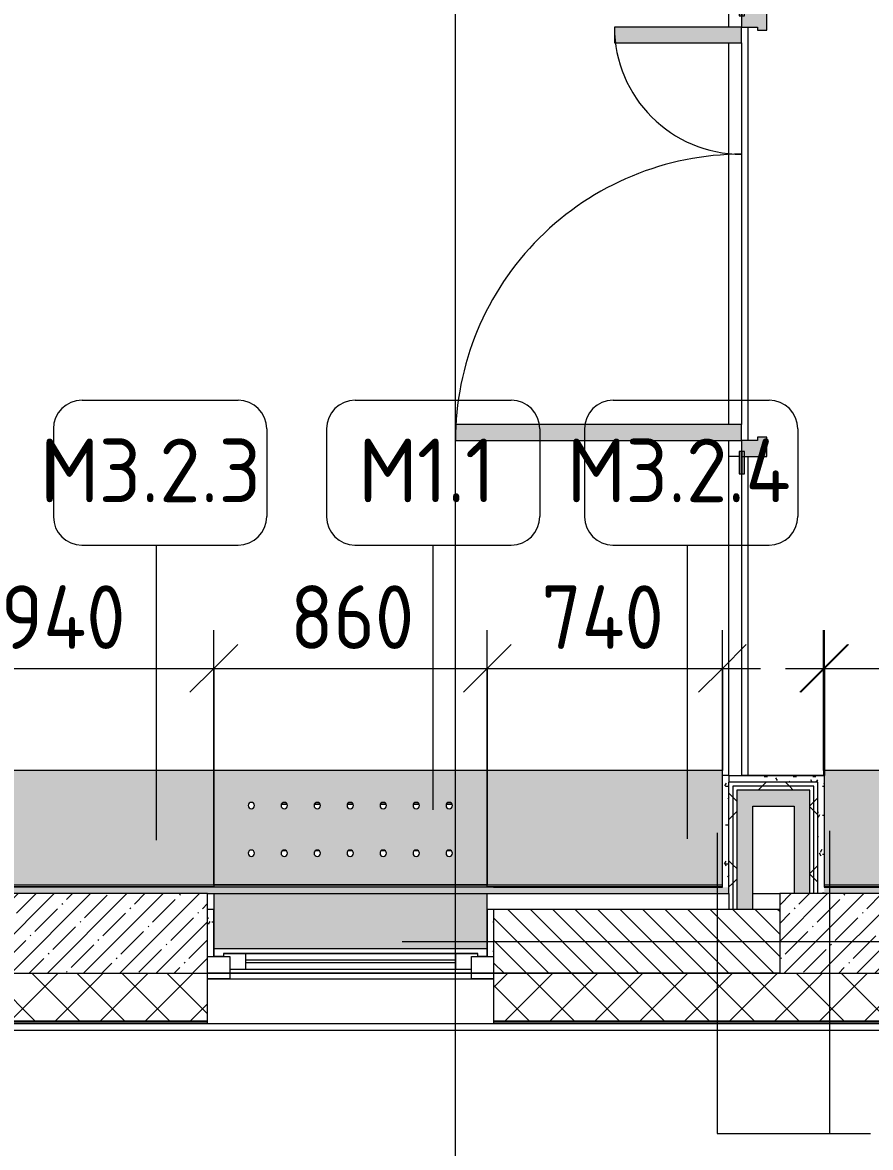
# Model space of a CAD drawing. Header units: millimetres. Extents: x -7229 to 196340, y -8553 to 29000.
# Drawn here: x 149564 to 152232, y -648 to 2889 of the extents above; entities that cross this region are included whole.
import ezdxf

# ---------------------------------------------------------------- set-up
doc = ezdxf.new("R2010")
doc.units = ezdxf.units.MM
doc.linetypes.add('Осевая', pattern=[15875, 3175, -2381.25, 7937.5, -2381.25])
for name, color, linetype, lineweight in [('A-ANNO-DIMS', 7, 'Continuous', 9), ('A-ANNO-DIMS-100', 7, 'Continuous', 9), ('A-GLAZ-2', 7, 'Continuous', 9), ('A-WALL-1', 7, 'Continuous', 9), ('A-WALL-4', 7, 'Continuous', 13), ('I-WALL-6', 7, 'Continuous', 9), ('M-EQPM-2', 7, 'Continuous', 9), ('S-COLS-2', 7, 'Continuous', 9), ('Знаки', 7, 'Continuous', 9), ('Марки для знаков', 7, 'Continuous', 9), ('Оси', 7, 'Continuous', 9), ('Оси-2', 7, 'Осевая', 9)]:
    doc.layers.add(name, color=color, linetype=linetype, lineweight=lineweight)
for name, color, linetype, lineweight, true_color in [('A-DOOR-5', 7, 'Continuous', 9, 0xaaaaaa), ('A-DOOR-6', 7, 'Continuous', 9, 0xe2e2e2), ('A-DOOR-FRAM-4', 7, 'Continuous', 9, 0xe2e2e2), ('A-DOOR-FRAM-5', 7, 'Continuous', 9, 0xaaaaaa), ('A-FLOR-3', 7, 'Continuous', 9, 0xaaaaaa), ('I-WALL-5', 7, 'Continuous', 9, 0xe7e7e7), ('I-WALL-8', 9, 'Continuous', 9, 0x808080), ('Знаки-2', 7, 'Continuous', 9, 0xd7cfbf)]:
    doc.layers.add(name, color=color, linetype=linetype, lineweight=lineweight, true_color=true_color)
doc.styles.add('GOST Common_1', font='GOST_Common.ttf', dxfattribs={"height": 200})
doc.styles.add('ISOCPEUR_2', font='isocpeur.ttf', dxfattribs={"width": 0.9, "height": 200})
doc.dimstyles.new('ISO-2_0_0_9К_Средний_округл2_1', dxfattribs={"dimscale": 304.8, "dimtxt": 199.196235, "dimasz": 0.492126, "dimexe": 0.393701, "dimexo": 0, "dimgap": 0, "dimtad": 1, "dimdec": 0, "dimrnd": 10, "dimzin": 0, "dimdsep": 46, "dimtxsty": 'ISOCPEUR_2', "dimblk1": 'OBLIQUE', "dimblk2": 'OBLIQUE', "dimsah": 1, "dimcen": 0.09, "dimdle": 0.393701, "dimazin": 0, "dimtfac": 1, "dimtdec": 4, "dimtix": 1, "dimtmove": 0, "dimatfit": 3, "dimfxl": 1, "dimtvp": 1, "dimtolj": 1, "dimtzin": 0, "dimarcsym": 2})
pattern_1 = [(45, (50216.3, 0), (-106.06602, 106.06602), []), (135, (50216.3, 0), (-106.06602, -106.06602), [])]
pattern_2 = [(0, (50216.302, 0), (121.92, 30.48), [10.058, -81.382, 10.058, -81.382, -487.68]), (0, (50216.302, 0), (121.92, 30.48), [-182.88, 10.058, -172.822, 10.058, -81.382, -213.36]), (0, (50216.302, 0), (121.92, 30.48), [-457.2, 10.058, -50.902, 10.058, -142.342]), (120, (50262.022, 15.24), (-87.356454, 90.345817), [10.058, -81.382, 10.058, -81.382, -487.68]), (120, (50262.022, 15.24), (-87.356454, 90.345817), [-182.88, 10.058, -172.822, 10.058, -81.382, -213.36]), (120, (50262.022, 15.24), (-87.356454, 90.345817), [-457.2, 10.058, -50.902, 10.058, -142.342]), (240, (50277.262, 76.2), (-34.563546, -120.825817), [10.058, -81.382, 10.058, -81.382, -487.68]), (240, (50277.262, 76.2), (-34.563546, -120.825817), [-182.88, 10.058, -172.822, 10.058, -81.382, -213.36]), (240, (50277.262, 76.2), (-34.563546, -120.825817), [-457.2, 10.058, -50.902, 10.058, -142.342])]

# ---------------------------------------------------------------- blocks, each defined once
blk = doc.blocks.new('BSC_Колонна _Прямоугольная - 250х900-23282983-План монтажа зашивок 1 этажа в осях 23_1-33 лист 3')
at = {"layer": 'S-COLS-2'}
h = blk.add_hatch(dxfattribs=at)
h.set_pattern_fill('FP_154', color=256, style=0, pattern_type=2)
h.set_pattern_definition([(45, (-99480, -25), (-57.024626, 57.024626), []), (45, (-99422.975, -25), (-57.024626, 57.024626), [100.806, -20.161, 3.353, -16.808])])
h.paths.add_polyline_path([(450, -125), (450, 125), (-450, 125), (-450, -125), (371.3, -125)])
for p, q in [((450, 125), (-450, 125)), ((-450, 125), (-450, -125)), ((450, -125), (450, 125)), ((-450, -125), (450, -125))]:
    blk.add_line(p, q, dxfattribs=at)
blk = doc.blocks.new('BSC_Колонна _Прямоугольная - 250х900-V163-План монтажа зашивок 1 этажа в осях 23_1-33 лист 3')
at = {"layer": 'S-COLS-2'}
h = blk.add_hatch(dxfattribs=at)
h.set_pattern_fill('FP_162', color=256, style=0, pattern_type=2)
h.set_pattern_definition([(45, (-102180, -25), (-57.024626, 57.024626), []), (45, (-102122.975, -25), (-57.024626, 57.024626), [100.806, -20.161, 3.353, -16.808])])
h.paths.add_polyline_path([(450, -125), (450, 125), (-450, 125), (-450, -125), (330.4, -125)])
for p, q in [((450, 125), (-450, 125)), ((-450, 125), (-450, -125)), ((450, -125), (450, 125)), ((-450, -125), (450, -125))]:
    blk.add_line(p, q, dxfattribs=at)
blk = doc.blocks.new('120_Окно_СКБ_1Ст - 120_Окно_СКБ_1Ст 900х2500_h_ с форточкой-22876038-План монтажа зашивок 1 этажа в осях 23_1-33 лист 3')
at = {"layer": 'A-GLAZ-2'}
for p, q in [((-450, -127), (-450, -57)), ((-450, -57), (-380, -57)), ((450, -57), (-450, -57)), ((-380, -57), (-380, -127)), ((380, -127), (380, -57)), ((380, -57), (450, -57)), ((450, -57), (450, -127)), ((380, -87), (-380, -87)), ((-380, -87), (-380, -127)), ((-330, -137), (-330, -87)), ((330, -137), (330, -87)), ((380, -127), (380, -87)), ((-380, -127), (-450, -127)), ((-430, -127), (-400, -127)), ((-380, -127), (-400, -127)), ((-400, -127), (-400, -137)), ((-400, -137), (400, -137)), ((400, -137), (-400, -137)), ((-330, -107), (330, -107)), ((330, -117), (-330, -117)), ((450, -127), (380, -127)), ((400, -127), (380, -127)), ((400, -127), (430, -127)), ((400, -137), (400, -127))]:
    blk.add_line(p, q, dxfattribs=at)
blk = doc.blocks.new('110_Дверь_СКБ_2Ст - Д-5_п__в составе перегородки _не входит в спец__-32680960-План монтажа зашивок 1 этажа в осях 23_1-33 лист 3')
at = {"layer": 'A-DOOR-6'}
for points in [[(-637.5, 900.5), (-637.5, 0.5), (-587.5, 0.5), (-587.5, 900.5)], [(612.5, 400.5), (612.5, 0.5), (662.5, 0.5), (662.5, 400.5)]]:
    blk.add_hatch(color=256, dxfattribs=at).paths.add_polyline_path(points)
h = blk.add_hatch(color=256, dxfattribs=at)
h.paths.add_polyline_path([(-687.5, -19.5), (-687.5, -79.5), (-627.5, -79.5), (-627.5, -49.5), (-637.5, -49.5), (-637.5, 0.5), (-687.5, 0.5)])
h.paths.add_polyline_path([(652.5, -79.5), (712.5, -79.5), (712.5, 0.5), (662.5, 0.5), (662.5, -49.5), (652.5, -49.5)])
at = {"layer": 'A-DOOR-FRAM-4'}
for points in [[(-742.5, 2.7), (-742.5, 0.5), (-672.5, 0.5), (-672.5, 8.5), (-742.5, 8.5)], [(697.5, 0.5), (767.5, 1.5), (767.5, 8.5), (697.5, 8.5)], [(-742.5, -0.5), (-742.5, -8.5), (-687.5, -8.5), (-687.5, -0.5)], [(712.5, -8.5), (767.5, -8.5), (767.5, -0.5), (712.5, -0.5)]]:
    blk.add_hatch(color=256, dxfattribs=at).paths.add_polyline_path(points)
at = {"layer": 'A-DOOR-5'}
for p, q in [((-637.5, 900.5), (-637.5, 0.5)), ((-587.5, 900.5), (-637.5, 900.5)), ((-587.5, 0.5), (-587.5, 900.5)), ((662.5, 400.5), (612.5, 400.5)), ((612.5, 400.5), (612.5, 0.5)), ((662.5, 0.5), (662.5, 400.5)), ((-637.5, 0.5), (-587.5, 0.5)), ((612.5, 0.5), (662.5, 0.5))]:
    blk.add_line(p, q, dxfattribs=at)
for centre, radius, start, end in [((-637.5, 0.5), 900, 0, 90), ((662.5, 0.5), 400, 90, 180)]:
    blk.add_arc(centre, radius, start, end, dxfattribs=at)
at = {"layer": 'A-DOOR-FRAM-5'}
for p, q in [((-672.5, 8.5), (-742.5, 8.5)), ((-742.5, 8.5), (-742.5, 0.5)), ((-742.5, 0.5), (-672.5, 0.5)), ((-637.5, 0.5), (-687.5, 0.5)), ((-687.5, 0.5), (-687.5, -79.5)), ((-672.5, 0.5), (-687.5, 0.5)), ((-687.5, 0.5), (-687.5, -0.5)), ((-672.5, 0.5), (-672.5, 8.5)), ((-672.5, -0.5), (-672.5, 0.5)), ((-637.5, -49.5), (-637.5, 0.5)), ((662.5, 0.5), (662.5, -49.5)), ((712.5, 0.5), (662.5, 0.5)), ((767.5, 8.5), (697.5, 8.5)), ((697.5, 8.5), (697.5, 0.5)), ((712.5, 0.5), (697.5, 0.5)), ((697.5, 0.5), (697.5, -0.5)), ((697.5, 0.5), (767.5, 0.5)), ((712.5, -79.5), (712.5, 0.5)), ((712.5, -0.5), (712.5, 0.5)), ((767.5, 0.5), (767.5, 8.5)), ((-672.5, -0.5), (-742.5, -0.5)), ((-742.5, -0.5), (-742.5, -8.5)), ((-742.5, -8.5), (-672.5, -8.5)), ((-687.5, -0.5), (-672.5, -0.5)), ((-672.5, -8.5), (-672.5, -0.5)), ((697.5, -0.5), (712.5, -0.5)), ((767.5, -0.5), (697.5, -0.5)), ((697.5, -0.5), (697.5, -8.5)), ((697.5, -8.5), (767.5, -8.5)), ((767.5, -8.5), (767.5, -0.5)), ((-627.5, -49.5), (-637.5, -49.5)), ((-627.5, -79.5), (-627.5, -49.5)), ((662.5, -49.5), (652.5, -49.5)), ((652.5, -49.5), (652.5, -79.5)), ((-687.5, -79.5), (-627.5, -79.5)), ((652.5, -79.5), (712.5, -79.5))]:
    blk.add_line(p, q, dxfattribs=at)
blk = doc.blocks.new('radiator_prado_classic_z_tip_30_po exemplyaru - Classic Z Тип 30-300-V182-План монтажа зашивок 1 этажа в осях 23_1-33 лист 3')
at = {"layer": 'M-EQPM-2'}
for p, q in [((86.6, 210), (104.2, 210)), ((104.2, 210), (86.6, 210)), ((190.4, 210), (207.9, 210)), ((207.9, 210), (190.4, 210)), ((294.1, 210), (311.7, 210)), ((311.7, 210), (294.1, 210)), ((397.9, 210), (415.4, 210)), ((415.4, 210), (397.9, 210)), ((501.6, 210), (519.2, 210)), ((519.2, 210), (501.6, 210)), ((606.1, 210), (622.9, 210)), ((622.9, 210), (606.1, 210)), ((100.4, 64), (90.4, 64)), ((90.4, 64), (100.4, 64)), ((204.1, 64), (194.1, 64)), ((194.1, 64), (204.1, 64)), ((307.9, 64), (297.9, 64)), ((297.9, 64), (307.9, 64)), ((411.6, 64), (401.6, 64)), ((401.6, 64), (411.6, 64)), ((515.4, 64), (505.4, 64)), ((505.4, 64), (515.4, 64)), ((619.1, 64), (609.1, 64)), ((609.1, 64), (619.1, 64))]:
    blk.add_line(p, q, dxfattribs=at)
blk = doc.blocks.new('Зашивка радиатора_ с перфорацией М1_1 - Зашивка радиатора_ с перфорацией М1_1-V190-План монтажа зашивок 1 этажа в осях 23_1-33 лист 3')
at = {"layer": 'Знаки-2'}
h = blk.add_hatch(color=256, dxfattribs=at)
h.paths.add_polyline_path([(430, 380), (-430, 380), (-430, 207.4), (430, 207.4), (430, 257.4)])
h.paths.add_polyline_path([(-136, 187.4), (-430, 187.4), (-429.8, 180), (430, 180), (430, 187.4)])
h = blk.add_hatch(color=256, dxfattribs=at)
h.paths.add_polyline_path([(430.2, 180), (-429.8, 179.5), (-429.8, -179.9), (430.2, -179.9), (430.2, 137.6)])
h.paths.add_polyline_path([(312.2, 90.4), (317.2, 89), (320.9, 85.4), (322.2, 80.4), (320.9, 75.4), (317, 71.6), (312.2, 70.4), (307.2, 71.7), (303.6, 75.4), (302.2, 80.4), (303.9, 85.8), (307.2, 89), (309.7, 90)])
h.paths.add_polyline_path([(208.5, 90.4), (213.5, 89), (217.2, 85.4), (218.5, 80.4), (217.2, 75.4), (213.4, 71.7), (208.5, 70.4), (203.5, 71.7), (199.8, 75.4), (198.5, 80.4), (199.8, 85.4), (203.5, 89), (205.9, 90)])
h.paths.add_polyline_path([(-102.8, 90.4), (-97.4, 88.8), (-94.1, 85.4), (-92.8, 80.4), (-94.1, 75.4), (-97.8, 71.7), (-102.8, 70.4), (-107.8, 71.7), (-111.4, 75.4), (-112.8, 80.4), (-111.4, 85.4), (-107.8, 89), (-105.3, 90)])
h.paths.add_polyline_path([(-310.3, 90.4), (-304.9, 88.8), (-301.6, 85.4), (-300.3, 80.4), (-301.6, 75.4), (-305.3, 71.7), (-310.3, 70.4), (-315.3, 71.7), (-318.9, 75.4), (-320.3, 80.4), (-318.9, 85.4), (-315.3, 89), (-312.8, 90)])
h.paths.add_polyline_path([(104.7, 90.4), (109.7, 89), (113.4, 85.4), (114.7, 80.4), (113.4, 75.4), (109.7, 71.7), (104.7, 70.4), (99.7, 71.7), (96.1, 75.4), (94.7, 80.4), (96.1, 85.4), (99.7, 89), (102.2, 90)])
h.paths.add_polyline_path([(1, 90.4), (6.3, 88.8), (9.7, 85.4), (11, 80.4), (9.7, 75.4), (5.9, 71.7), (1, 70.4), (-4, 71.7), (-7.7, 75.4), (-9, 80.4), (-7.7, 85.4), (-4, 89), (-1.6, 90)])
h.paths.add_polyline_path([(-206.5, 90.4), (-201.5, 89), (-197.8, 85.4), (-196.5, 80.4), (-197.8, 75.4), (-201.6, 71.7), (-206.5, 70.4), (-211.5, 71.7), (-215.2, 75.4), (-216.5, 80.4), (-215.2, 85.4), (-211.5, 89), (-209.1, 90)])
h.paths.add_polyline_path([(-102.8, -59.6), (-97.8, -61), (-94.1, -64.6), (-92.8, -69.6), (-94.1, -74.6), (-97.8, -78.3), (-102.8, -79.6), (-107.8, -78.3), (-111.5, -74.3), (-112.8, -69.6), (-111.4, -64.6), (-107.8, -61), (-105.3, -60)])
h.paths.add_polyline_path([(312.2, -59.6), (317.2, -61), (320.9, -64.6), (322.2, -69.6), (320.9, -74.6), (317.2, -78.3), (312.2, -79.6), (307.2, -78.3), (303.3, -74), (302.2, -69.6), (303.6, -64.6), (307.2, -61), (309.7, -60)])
h.paths.add_polyline_path([(-310.3, -59.6), (-305.3, -61), (-301.6, -64.6), (-300.3, -69.6), (-301.6, -74.6), (-305.3, -78.3), (-310.3, -79.6), (-315.3, -78.3), (-319, -74.3), (-320.3, -69.6), (-318.9, -64.6), (-315.3, -61), (-312.8, -60)])
h.paths.add_polyline_path([(-206.5, -59.6), (-201.5, -61), (-197.8, -64.6), (-196.5, -69.6), (-197.8, -74.6), (-201.5, -78.3), (-206.5, -79.6), (-211.5, -78.3), (-215.3, -74.3), (-216.5, -69.6), (-215.2, -64.6), (-211.5, -61), (-209.1, -60)])
h.paths.add_polyline_path([(104.7, -59.6), (109.7, -61), (113.4, -64.6), (114.7, -69.6), (113.4, -74.6), (109.7, -78.3), (104.7, -79.6), (99.7, -78.3), (96, -74.3), (94.7, -69.6), (96.1, -64.6), (99.7, -61), (102.2, -60)])
h.paths.add_polyline_path([(208.5, -59.6), (213.5, -61), (217.2, -64.6), (218.5, -69.6), (217.2, -74.6), (213.5, -78.3), (208.5, -79.6), (203.5, -78.3), (199.7, -74.3), (198.5, -69.6), (199.8, -64.6), (203.5, -61), (205.9, -60)])
h.paths.add_polyline_path([(1, -59.6), (6, -61), (9.7, -64.6), (11, -69.6), (9.7, -74.6), (6, -78.3), (1, -79.6), (-4, -78.3), (-7.8, -74.3), (-9, -69.6), (-7.7, -64.6), (-4, -61), (-1.6, -60)])
at = {"layer": 'Знаки'}
for p, q in [((430, 380), (-430, 380)), ((-430, 257.4), (-430, 207.4)), ((430, 207.4), (430, 257.4)), ((-430, 187.5), (-430, 180)), ((-430, 180), (430, 180)), ((430.2, 180), (-430, 180)), ((-430, 180), (-430, -179.9)), ((430, 180), (430, 187.4)), ((430.2, -179.9), (430.2, 180)), ((-430, -179.9), (430.2, -179.9))]:
    blk.add_line(p, q, dxfattribs=at)
for centre, start, end in [((-310.3, 80.4), 180, 0), ((-310.3, 80.4), 0, 180), ((-206.5, 80.4), 0, 180), ((-206.5, 80.4), 180, 360), ((-102.8, 80.4), 0, 180), ((-102.8, 80.4), 180, 0), ((1, 80.4), 0, 180), ((1, 80.4), 180, 0), ((104.7, 80.4), 0, 180), ((104.7, 80.4), 180, 360), ((208.5, 80.4), 0, 180), ((208.5, 80.4), 180, 0), ((312.2, 80.4), 0, 180), ((312.2, 80.4), 180, 0), ((-310.3, -69.6), 0, 180), ((-310.3, -69.6), 180, 0), ((-206.5, -69.6), 0, 180), ((-206.5, -69.6), 180, 0), ((-102.8, -69.6), 0, 180), ((-102.8, -69.6), 180, 0), ((1, -69.6), 0, 180), ((1, -69.6), 180, 0), ((104.7, -69.6), 0, 180), ((104.7, -69.6), 180, 0), ((208.5, -69.6), 0, 180), ((208.5, -69.6), 180, 0), ((312.2, -69.6), 0, 180), ((312.2, -69.6), 180, 0)]:
    blk.add_arc(centre, 10, start, end, dxfattribs=at)
blk = doc.blocks.new('Зашивка без перфорации М3_2_1 - М3_2_3-V202-План монтажа зашивок 1 этажа в осях 23_1-33 лист 3')
at = {"layer": 'Знаки-2'}
blk.add_hatch(color=256, dxfattribs=at).paths.add_polyline_path([(510.2, 180), (-430, 180), (-430, -179.9), (510.2, -179.9), (510.2, 137.6)])
at = {"layer": 'Знаки'}
for p, q in [((510.2, 180), (-430, 180)), ((-430, 180), (-430, -179.9)), ((510.2, -179.9), (510.2, 180)), ((-430, -179.9), (510.2, -179.9))]:
    blk.add_line(p, q, dxfattribs=at)
blk = doc.blocks.new('Зашивка без перфорации М3_2_1 - М3_2_4-31137485-План монтажа зашивок 1 этажа в осях 23_1-33 лист 3')
at = {"layer": 'Знаки-2'}
blk.add_hatch(color=256, dxfattribs=at).paths.add_polyline_path([(-430, 180), (-430, -179.9), (310.2, -179.9), (310.2, 180), (-379.9, 180)])
at = {"layer": 'Знаки'}
for p, q in [((310.2, 180), (-430, 180)), ((310.2, -179.9), (310.2, 180)), ((-430, -163.6), (-430, -179.9)), ((-430, -179.9), (310.2, -179.9))]:
    blk.add_line(p, q, dxfattribs=at)
blk = doc.blocks.new('Зашивка без перфорации М3_2_1 - М3_2_5-31137678-План монтажа зашивок 1 этажа в осях 23_1-33 лист 3')
at = {"layer": 'Знаки-2'}
blk.add_hatch(color=256, dxfattribs=at).paths.add_polyline_path([(521.2, 180), (-430, 180), (-430, -179.9), (600.2, -179.9), (600.2, -162.6), (598.3, -162.6), (598.3, 180), (592.2, 180)])
at = {"layer": 'Знаки'}
for p, q in [((598.3, 180), (-430, 180)), ((-430, 180), (-430, -179.9)), ((600.2, -179.9), (600.2, -162.6)), ((-430, -179.9), (600.2, -179.9))]:
    blk.add_line(p, q, dxfattribs=at)
blk = doc.blocks.new('Марка_Знаки - В прямоуг_Наименование краткое-30718135-План монтажа зашивок 1 этажа в осях 23_1-33 лист 3')
at = {"layer": 'Марки для знаков'}
for p, q in [((-2.455, 2.278), (2.455, 2.278)), ((-3.355, 1.378), (-3.355, -1.384)), ((3.355, 1.378), (3.355, -1.378)), ((-2.461, -2.278), (2.455, -2.278))]:
    blk.add_line(p, q, dxfattribs=at)
for centre, radius, start, end in [((-2.455, 1.378), 0.9, 90, 180), ((2.455, 1.378), 0.9, 0, 90), ((-2.461, -1.384), 0.893, 180, 270), ((2.455, -1.378), 0.9, 270, 0)]:
    blk.add_arc(centre, radius, start, end, dxfattribs=at)
blk = doc.blocks.new('DIMBLOCK33-План монтажа зашивок 1 этажа в осях 23_1-33 лист 3')
at = {"layer": 'A-ANNO-DIMS-100'}
for p, q in [((149226.3, 537.4), (149226.3, 978.2)), ((150166.3, 537.4), (150166.3, 978.2)), ((149226.3, 858.2), (150166.3, 858.2)), ((149226.3, 858.2), (149226.3, 537.4)), ((150166.3, 858.2), (150166.3, 537.4))]:
    blk.add_line(p, q, dxfattribs=at)
at = {"layer": 'A-ANNO-DIMS-100', "lineweight": 20}
for p, q in [((149226.3, 858.2), (149301.3, 933.2)), ((150166.3, 858.2), (150241.3, 933.2)), ((149226.3, 858.2), (149151.3, 783.2)), ((150166.3, 858.2), (150091.3, 783.2))]:
    blk.add_line(p, q, dxfattribs=at)
at = {"layer": 'A-ANNO-DIMS-100', "color": 0, "insert": (149497.1, 1119.5), "char_height": 200, "width": 478.071, "attachment_point": 1, "line_spacing_factor": 1.149209, "style": 'ISOCPEUR_2'}
blk.add_mtext('940', dxfattribs=at)
blk = doc.blocks.new('_Oblique')
at = {"color": 0, "linetype": 'ByBlock', "lineweight": -2}
blk.add_line((-0.5, -0.5), (0.5, 0.5), dxfattribs=at)
blk = doc.blocks.new('DIMBLOCK34-План монтажа зашивок 1 этажа в осях 23_1-33 лист 3')
at = {"layer": 'A-ANNO-DIMS-100'}
for p, q in [((150166.3, 537.4), (150166.3, 978.2)), ((151026.3, 537.4), (151026.3, 978.2)), ((150166.3, 858.2), (151026.3, 858.2)), ((150166.3, 858.2), (150166.3, 537.4)), ((151026.3, 858.2), (151026.3, 537.4))]:
    blk.add_line(p, q, dxfattribs=at)
at = {"layer": 'A-ANNO-DIMS-100', "lineweight": 20}
for p, q in [((150166.3, 858.2), (150241.3, 933.2)), ((151026.3, 858.2), (151101.3, 933.2)), ((150166.3, 858.2), (150091.3, 783.2)), ((151026.3, 858.2), (150951.3, 783.2))]:
    blk.add_line(p, q, dxfattribs=at)
at = {"layer": 'A-ANNO-DIMS-100', "color": 0, "insert": (150406.7, 1119.5), "char_height": 200, "width": 455.087, "attachment_point": 1, "line_spacing_factor": 1.149209, "style": 'ISOCPEUR_2'}
blk.add_mtext('860', dxfattribs=at)
blk = doc.blocks.new('DIMBLOCK35-План монтажа зашивок 1 этажа в осях 23_1-33 лист 3')
at = {"layer": 'A-ANNO-DIMS-100'}
for p, q in [((151026.3, 537.4), (151026.3, 978.2)), ((151766.3, 537.4), (151766.3, 978.2)), ((151026.3, 858.2), (151886.3, 858.2)), ((151026.3, 858.2), (151026.3, 537.4)), ((151766.3, 858.2), (151766.3, 537.4))]:
    blk.add_line(p, q, dxfattribs=at)
at = {"layer": 'A-ANNO-DIMS-100', "lineweight": 20}
for p, q in [((151026.3, 858.2), (151101.3, 933.2)), ((151766.3, 858.2), (151841.3, 933.2)), ((151026.3, 858.2), (150951.3, 783.2)), ((151766.3, 858.2), (151691.3, 783.2))]:
    blk.add_line(p, q, dxfattribs=at)
at = {"layer": 'A-ANNO-DIMS-100', "color": 0, "insert": (151197.1, 1119.5), "char_height": 200, "width": 478.071, "attachment_point": 1, "line_spacing_factor": 1.149209, "style": 'ISOCPEUR_2'}
blk.add_mtext('740', dxfattribs=at)
blk = doc.blocks.new('DIMBLOCK36-План монтажа зашивок 1 этажа в осях 23_1-33 лист 3')
at = {"layer": 'A-ANNO-DIMS-100'}
for p, q in [((152087.3, 521), (152087.3, 978.2)), ((153116.3, 100), (153116.3, 978.2)), ((151967.3, 858.2), (153116.3, 858.2)), ((152087.3, 858.2), (152087.3, 521)), ((153116.3, 858.2), (153116.3, 100))]:
    blk.add_line(p, q, dxfattribs=at)
at = {"layer": 'A-ANNO-DIMS-100', "lineweight": 20}
for p, q in [((152087.3, 858.2), (152162.3, 933.2)), ((153116.3, 858.2), (153191.3, 933.2)), ((152087.3, 858.2), (152012.3, 783.2)), ((153116.3, 858.2), (153041.3, 783.2))]:
    blk.add_line(p, q, dxfattribs=at)
at = {"layer": 'A-ANNO-DIMS-100', "color": 0, "insert": (152366.2, 1119.5), "char_height": 200, "width": 565.411, "attachment_point": 1, "line_spacing_factor": 1.149209, "style": 'ISOCPEUR_2'}
blk.add_mtext('1030', dxfattribs=at)
blk = doc.blocks.new('DIMBLOCK51-План монтажа зашивок 1 этажа в осях 23_1-33 лист 3')
at = {"layer": 'A-ANNO-DIMS-100'}
for p, q in [((152084.4, 537.3), (152084.4, 978.2)), ((153114.6, 537.3), (153114.6, 978.2)), ((151964.4, 858.2), (153114.6, 858.2)), ((152084.4, 858.2), (152084.4, 537.3)), ((153114.6, 858.2), (153114.6, 537.3))]:
    blk.add_line(p, q, dxfattribs=at)
at = {"layer": 'A-ANNO-DIMS-100', "lineweight": 20}
for p, q in [((152084.4, 858.2), (152159.4, 933.2)), ((153114.6, 858.2), (153189.6, 933.2)), ((152084.4, 858.2), (152009.4, 783.2)), ((153114.6, 858.2), (153039.6, 783.2))]:
    blk.add_line(p, q, dxfattribs=at)
at = {"layer": 'A-ANNO-DIMS-100', "color": 0, "insert": (152363.9, 1119.5), "char_height": 200, "width": 565.411, "attachment_point": 1, "line_spacing_factor": 1.149209, "style": 'ISOCPEUR_2'}
blk.add_mtext('1030', dxfattribs=at)

msp = doc.modelspace()

# ---------------------------------------------------------------- hatches: boundary and pattern name
at = {"layer": 'A-WALL-1'}
h = msp.add_hatch(dxfattribs=at)
h.set_pattern_fill('FP_140', color=256, style=0, pattern_type=2)
h.set_pattern_definition([(135, (50216.3, 0), (-35.35534, -35.35534), [])])
h.paths.add_polyline_path([(142146.3, -100), (142946.3, -100), (142946.3, 100), (142146.3, 100), (142146.3, -84.8)])
h.paths.add_polyline_path([(151064.7, -100), (151946.3, -100), (151946.3, 100), (151046.3, 100), (151046.3, -100)])
h.paths.add_polyline_path([(148321.3, -100), (148321.3, 100), (147321.3, 100), (147321.3, -100), (148073.2, -100)])
h.paths.add_polyline_path([(173946.3, -100), (173946.3, 100), (173746.3, 100), (173746.3, -100)])
h.paths.add_polyline_path([(152846.3, -100), (153096.3, -100), (153096.3, 100), (152846.3, 100), (152846.3, 36.6)])
h.paths.add_polyline_path([(155396.3, -100), (156446.3, -100), (156446.3, 100), (155396.3, 100), (155396.3, -27.9)])
h.paths.add_polyline_path([(159696.3, -100), (160046.3, -100), (160046.3, 100), (159696.3, 100), (159696.3, -65)])
h.paths.add_polyline_path([(171346.3, -100), (171446.3, -100), (171446.3, 100), (171346.3, 100), (171346.3, -84.8)])
h.paths.add_polyline_path([(144996.3, -100), (144996.3, 100), (144746.3, 100), (144746.3, -100), (144749.3, -100)])
h.paths.add_polyline_path([(160946.3, -100), (161846.3, -100), (161846.3, 100), (160946.3, 100), (160946.3, -84.8)])
h.paths.add_polyline_path([(169546.3, -100), (169546.3, 100), (169046.3, 100), (169046.3, -100), (169346.2, -100)])
h.paths.add_polyline_path([(166687.1, -100), (167246.3, -100), (167246.3, 100), (166196.3, 100), (166196.3, -100), (166354.7, -100)])
h.paths.add_polyline_path([(163646.3, -100), (163896.3, -100), (163896.3, 100), (163646.3, 100), (163646.3, 42.1)])
h = msp.add_hatch(dxfattribs=at)
h.set_pattern_fill('FP_144', color=256, style=0, pattern_type=2)
h.set_pattern_definition([(45, (50216.3, 0), (-70.71068, 70.71068), []), (135, (50216.3, 0), (-70.71068, -70.71068), [])])
h.paths.add_polyline_path([(139426.3, -250), (141246.3, -250), (141246.3, -100), (139426.3, -100)])
h.paths.add_polyline_path([(173999.6, -250), (175296.3, -250), (175296.3, -100), (173746.3, -100), (173746.3, -250), (173946.3, -250)])
h.paths.add_polyline_path([(171340.5, -250), (171446.3, -250), (171446.3, -100), (170446.3, -100), (170446.3, -250), (170675.7, -250)])
h.paths.add_polyline_path([(166196.3, -250), (167246.3, -250), (167246.3, -100), (166196.3, -100), (166196.3, -210)])
h.paths.add_polyline_path([(169346.2, -250), (169546.3, -250), (169546.3, -100), (168146.3, -100), (168146.3, -250), (168681.4, -250)])
h.paths.add_polyline_path([(163695.6, -250), (163896.3, -250), (163896.3, -100), (162746.3, -100), (162746.3, -250), (163363.2, -250)])
h.paths.add_polyline_path([(161036.4, -250), (161846.3, -250), (161846.3, -100), (160946.3, -100), (160946.3, -250)])
h.paths.add_polyline_path([(160039.3, -250), (160046.3, -250), (160046.3, -100), (159696.3, -100), (159696.3, -250), (159706.9, -250)])
h.paths.add_polyline_path([(158246.3, -250), (158246.3, -100), (157346.3, -100), (157346.3, -250), (157566.3, -250)])
h.paths.add_polyline_path([(156050.6, -250), (156446.3, -250), (156446.3, -100), (155396.3, -100), (155396.3, -250)])
h.paths.add_polyline_path([(153096.3, -250), (153096.3, -100), (151046.3, -100), (151046.3, -250), (153059.1, -250)])
h.paths.add_polyline_path([(150146.3, -250), (150146.3, -100), (149246.3, -100), (149246.3, -250), (150067.6, -250)])
h.paths.add_polyline_path([(148346.3, -250), (148346.3, -100), (147296.3, -100), (147296.3, -250), (148073.2, -250)])
h.paths.add_polyline_path([(144996.3, -250), (144996.3, -100), (143846.3, -100), (143846.3, -250), (144749.3, -250)])
h.paths.add_polyline_path([(142755, -250), (142946.3, -250), (142946.3, -100), (142146.3, -100), (142146.3, -250), (142422.6, -250)])
at = {"layer": 'I-WALL-5'}
for points in [[(151811.3, 100), (151861.3, 100), (151861.3, 475), (151811.3, 475), (151811.3, 150)], [(151991.3, 425), (152041.3, 425), (152041.3, 475), (151861.3, 475), (151861.3, 425)], [(152041.3, 150), (152041.3, 425), (151991.3, 425), (151991.3, 150)]]:
    msp.add_hatch(color=256, dxfattribs=at).paths.add_polyline_path(points)
at = {"layer": 'I-WALL-6'}
h = msp.add_hatch(dxfattribs=at)
h.set_pattern_fill('FP_185', color=256, style=0, pattern_type=2)
h.set_pattern_definition(pattern_1)
h.paths.add_polyline_path([(151798.8, 100), (151798.8, 500), (151786.3, 500), (151786.3, 100)])
h = msp.add_hatch(dxfattribs=at)
h.set_pattern_fill('FP_185', color=256, style=0, pattern_type=2)
h.set_pattern_definition(pattern_1)
h.paths.add_polyline_path([(152061.9, 487.5), (152066.3, 487.5), (152066.3, 500), (151798.8, 500), (151798.8, 487.5), (152053.8, 487.5)])
h = msp.add_hatch(dxfattribs=at)
h.set_pattern_fill('FP_185', color=256, style=0, pattern_type=2)
h.set_pattern_definition(pattern_1)
h.paths.add_polyline_path([(151811.3, 100), (151811.3, 487.5), (151798.8, 487.5), (151798.8, 100)])
h = msp.add_hatch(dxfattribs=at)
h.set_pattern_fill('FP_185', color=256, style=0, pattern_type=2)
h.set_pattern_definition(pattern_1)
h.paths.add_polyline_path([(151991.3, 475), (152053.8, 475), (152053.8, 487.5), (151811.3, 487.5), (151811.3, 475), (151861.3, 475)])
h = msp.add_hatch(dxfattribs=at)
h.set_pattern_fill('FP_185', color=256, style=0, pattern_type=2)
h.set_pattern_definition(pattern_1)
h.paths.add_polyline_path([(152041.3, 150), (152053.8, 150.5), (152053.8, 475), (152041.3, 475), (152041.3, 151)])
h = msp.add_hatch(dxfattribs=at)
h.set_pattern_fill('FP_185', color=256, style=0, pattern_type=2)
h.set_pattern_definition(pattern_1)
h.paths.add_polyline_path([(152053.8, 150), (152066.3, 150), (152066.3, 487.5), (152053.8, 487.5), (152053.8, 150.5)])
at = {"layer": 'I-WALL-8'}
h = msp.add_hatch(dxfattribs=at)
h.set_pattern_fill('FP_184', color=256, style=0, pattern_type=2)
h.set_pattern_definition(pattern_2)
h.paths.add_polyline_path([(151786.3, 170), (151786.3, 521), (151766.3, 520), (151766.3, 170)])
h = msp.add_hatch(dxfattribs=at)
h.set_pattern_fill('FP_184', color=256, style=0, pattern_type=2)
h.set_pattern_definition(pattern_2)
h.paths.add_polyline_path([(151786.3, 500), (152066.3, 500), (152066.3, 520), (151786.3, 520)])
h = msp.add_hatch(dxfattribs=at)
h.set_pattern_fill('FP_184', color=256, style=0, pattern_type=2)
h.set_pattern_definition(pattern_2)
h.paths.add_polyline_path([(152066.3, 150), (152086.3, 150), (152086.3, 520), (152066.3, 520), (152066.3, 170)])
h = msp.add_hatch(dxfattribs=at)
h.set_pattern_fill('FP_184', color=256, style=0, pattern_type=2)
h.set_pattern_definition(pattern_2)
h.paths.add_polyline_path([(151786.3, 150), (151786.3, 170), (148366.3, 170), (148366.3, 150), (151397.1, 150)])
h = msp.add_hatch(dxfattribs=at)
h.set_pattern_fill('FP_184', color=256, style=0, pattern_type=2)
h.set_pattern_definition(pattern_2)
h.paths.add_polyline_path([(155385.8, 150), (155746.3, 150), (155746.3, 170), (155376.3, 170), (155376.3, 150)])
h.paths.add_polyline_path([(152086.3, 150), (153114.6, 150), (153114.6, 170), (152086.3, 170)])
h = msp.add_hatch(dxfattribs=at)
h.set_pattern_fill('FP_184', color=256, style=0, pattern_type=2)
h.set_pattern_definition(pattern_2)
h.paths.add_polyline_path([(150166.3, -48), (150166.3, 100), (150146.3, 100), (150146.3, -48)])
h = msp.add_hatch(dxfattribs=at)
h.set_pattern_fill('FP_184', color=256, style=0, pattern_type=2)
h.set_pattern_definition(pattern_2)
h.paths.add_polyline_path([(151046.3, -48), (151046.3, 100), (151026.3, 100), (151026.3, -48)])

# ---------------------------------------------------------------- linework, layer by layer
at = {"layer": 'A-FLOR-3'}
for p, q in [((151846.3, 2875), (151846.3, 1575)), ((151846.3, 1525), (151846.3, 521.2)), ((151846.3, 521.2), (152084.4, 521.2))]:
    msp.add_line(p, q, dxfattribs=at)
at = {"layer": 'A-WALL-1'}
for p, q in [((151946.3, 100), (151046.3, 100)), ((151046.3, 100), (151046.3, -258)), ((150146.3, -258), (150146.3, -100)), ((150146.3, -100), (151046.3, -100)), ((158246.3, -280), (139396.3, -280)), ((142146.3, -258), (158246.3, -258))]:
    msp.add_line(p, q, dxfattribs=at)
at = {"layer": 'A-WALL-4'}
for p, q in [((151786.3, 520), (151786.3, 1525)), ((151826.3, 1470), (151826.3, 520)), ((151766.3, 170), (151766.3, 520)), ((151785.3, 520), (151786.3, 520)), ((151786.3, 150), (151786.3, 500)), ((152086.3, 520), (152086.3, 170)), ((151798.8, 487.5), (151798.8, 100)), ((152053.8, 487.5), (151798.8, 487.5)), ((151811.3, 475), (151811.3, 100)), ((152041.3, 475), (151811.3, 475)), ((152041.3, 150), (152041.3, 475)), ((152053.8, 150), (152053.8, 487.5)), ((151046.3, 170), (151766.3, 170)), ((152086.3, 170), (153096.3, 170)), ((151046.3, -100), (151946.3, -100)), ((151946.3, -100), (151046.3, -100)), ((149246.3, -250), (150146.3, -250)), ((149246.3, -253), (150146.3, -253)), ((151046.3, -250), (153096.3, -250)), ((151046.3, -253), (153096.3, -253))]:
    msp.add_line(p, q, dxfattribs=at)
at = {"layer": 'I-WALL-6'}
for p, q in [((151786.3, 2875), (151786.3, 2925)), ((151786.3, 1625), (151786.3, 2825)), ((151826.3, 2825), (151826.3, 1625)), ((151786.3, 1525), (151786.3, 1575)), ((151818.3, 1525), (151785.3, 1525)), ((151785.3, 1525), (151785.3, 520)), ((151827.3, 521), (151827.3, 1470)), ((151786.3, 521), (151765.3, 521)), ((151765.3, 521), (151765.3, 171)), ((152086.3, 520), (151786.3, 520)), ((151786.3, 520), (151786.3, 500)), ((152066.3, 500), (151786.3, 500)), ((152087.3, 521), (151827.3, 521)), ((152066.3, 150), (152066.3, 500)), ((152087.3, 171), (152087.3, 521)), ((151861.3, 100), (151861.3, 425)), ((151861.3, 425), (151991.3, 425)), ((151991.3, 425), (151991.3, 150)), ((151046.3, 170), (148366.3, 170)), ((150166.3, 171), (149226.3, 171)), ((150146.3, 170), (150146.3, 171)), ((150146.3, 150), (151786.3, 150)), ((151765.3, 171), (151026.3, 171)), ((151046.3, 171), (151046.3, 170)), ((151786.3, 150), (151786.3, 100)), ((151861.3, 150), (151946.3, 150)), ((153114.6, 171), (152087.3, 171)), ((150167.3, 100), (150146.3, 100)), ((150166.3, -48), (150166.3, 100)), ((150167.3, -48), (150167.3, 100)), ((151046.3, 100), (151025.3, 100)), ((151025.3, 100), (151025.3, -48)), ((151026.3, 100), (151026.3, -48)), ((150146.3, -48), (150167.3, -48)), ((151025.3, -48), (151046.3, -48)), ((151046.3, -100), (150146.3, -100))]:
    msp.add_line(p, q, dxfattribs=at)
at = {"layer": 'Марки для знаков'}
for p, q in [((149985.6, 318), (149985.6, 1246)), ((150856.3, 413.3), (150856.3, 1246)), ((151656.2, 322.8), (151656.2, 1246)), ((151750, 340.8), (151750, -604.7)), ((152103.3, 347.4), (152103.3, -604.7)), ((151750, -604.7), (152231.9, -604.7)), ((152103.3, -604.7), (152231.9, -604.7))]:
    msp.add_line(p, q, dxfattribs=at)
at = {"layer": 'Оси'}
msp.add_line((150926.3, -1906.3), (150926.3, 593.7), dxfattribs=at)
at = {"layer": 'Оси-2'}
for p, q in [((150926.3, 593.7), (150926.3, 19528.3)), ((134883.9, 0), (172976.3, 0))]:
    msp.add_line(p, q, dxfattribs=at)

# ---------------------------------------------------------------- block references
at = {"layer": 'A-DOOR-5', "rotation": 89.99999999999991}
msp.add_blockref('110_Дверь_СКБ_2Ст - Д-5_п__в составе перегородки _не входит в спец__-32680960-План монтажа зашивок 1 этажа в осях 23_1-33 лист 3', (151826.8, 2212.5), dxfattribs=at)
at = {"layer": 'A-GLAZ-2', "rotation": 180}
msp.add_blockref('120_Окно_СКБ_1Ст - 120_Окно_СКБ_1Ст 900х2500_h_ с форточкой-22876038-План монтажа зашивок 1 этажа в осях 23_1-33 лист 3', (150596.3, -175), dxfattribs=at)
at = {"layer": 'M-EQPM-2'}
msp.add_blockref('radiator_prado_classic_z_tip_30_po exemplyaru - Classic Z Тип 30-300-V182-План монтажа зашивок 1 этажа в осях 23_1-33 лист 3', (150292.4, 221.7), dxfattribs=at)
at = {"layer": 'S-COLS-2'}
for name, p in [('BSC_Колонна _Прямоугольная - 250х900-23282983-План монтажа зашивок 1 этажа в осях 23_1-33 лист 3', (149696.3, 25)), ('BSC_Колонна _Прямоугольная - 250х900-V163-План монтажа зашивок 1 этажа в осях 23_1-33 лист 3', (152396.3, 25))]:
    msp.add_blockref(name, p, dxfattribs=at)
at = {"layer": 'Знаки', "rotation": 180}
for name, p in [('Зашивка без перфорации М3_2_1 - М3_2_3-V202-План монтажа зашивок 1 этажа в осях 23_1-33 лист 3', (149736.1, 357.4)), ('Зашивка радиатора_ с перфорацией М1_1 - Зашивка радиатора_ с перфорацией М1_1-V190-План монтажа зашивок 1 этажа в осях 23_1-33 лист 3', (150596.3, 357.4)), ('Зашивка без перфорации М3_2_1 - М3_2_4-31137485-План монтажа зашивок 1 этажа в осях 23_1-33 лист 3', (151336.3, 357.4)), ('Зашивка без перфорации М3_2_1 - М3_2_5-31137678-План монтажа зашивок 1 этажа в осях 23_1-33 лист 3', (152684.6, 357.4))]:
    msp.add_blockref(name, p, dxfattribs=at)
at = {"layer": 'Марки для знаков', "xscale": 99.99999999999993, "yscale": 99.99999999999993, "zscale": 99.99999999999993}
for p in [(149997.1, 1473.7), (150856.3, 1473.7), (151667.7, 1473.7)]:
    msp.add_blockref('Марка_Знаки - В прямоуг_Наименование краткое-30718135-План монтажа зашивок 1 этажа в осях 23_1-33 лист 3', p, dxfattribs=at)

# ---------------------------------------------------------------- texts
at = {"layer": 'Марки для знаков', "char_height": 200, "attachment_point": 1, "style": 'GOST Common_1'}
for s, insert, width in [('\\fGOST Common|b0|i0|c204|p34|;М', (149618.6, 1580.8), 224.472), ('3.2.3', (149803.8, 1580.8), 657.384), ('\\fGOST Common|b0|i0|c204|p34|;М', (150619.8, 1580.8), 224.472), ('1.1', (150805, 1580.8), 312.658), ('\\fGOST Common|b0|i0|c204|p34|;М', (151275.7, 1580.8), 224.472), ('3.2.4', (151460.9, 1580.8), 689.451)]:
    msp.add_mtext(s, dxfattribs=dict(at, insert=insert, width=width))

# ---------------------------------------------------------------- dimensions: what is measured, and where the dimension line sits
at = {"layer": 'A-ANNO-DIMS'}
for base, p1, p2, override, picture, middle in [((150166.3, 858.2), (149226.3, 537.4), (150166.3, 537.4), {"dimpost": '<>', "dimfxl": 940.000018}, 'DIMBLOCK33-План монтажа зашивок 1 этажа в осях 23_1-33 лист 3', (149696.3, 958.2)), ((151026.3, 858.2), (150166.3, 537.4), (151026.3, 537.4), {"dimpost": '<>', "dimfxl": 860}, 'DIMBLOCK34-План монтажа зашивок 1 этажа в осях 23_1-33 лист 3', (150596.3, 958.2)), ((151766.3, 858.2), (151026.3, 537.4), (151766.3, 537.4), {"dimpost": '<>', "dimfxl": 739.999934}, 'DIMBLOCK35-План монтажа зашивок 1 этажа в осях 23_1-33 лист 3', (151396.3, 958.2)), ((153114.6, 858.2), (152084.4, 537.3), (153114.6, 537.3), {"dimpost": '<>', "dimfxl": 1030.241119}, 'DIMBLOCK51-План монтажа зашивок 1 этажа в осях 23_1-33 лист 3', (152599.5, 958.2)), ((153116.3, 858.2), (152087.3, 521), (153116.3, 100), {"dimpost": '<>', "dimfxl": 1111.792219}, 'DIMBLOCK36-План монтажа зашивок 1 этажа в осях 23_1-33 лист 3', (152601.8, 958.2))]:
    dim = msp.add_linear_dim(base=base, p1=p1, p2=p2, dimstyle='ISO-2_0_0_9К_Средний_округл2_1', override=override, dxfattribs=at)
    dim.commit()
    dim.dimension.update_dxf_attribs({"geometry": picture, "text_midpoint": middle})

doc.saveas('drawing.dxf')
